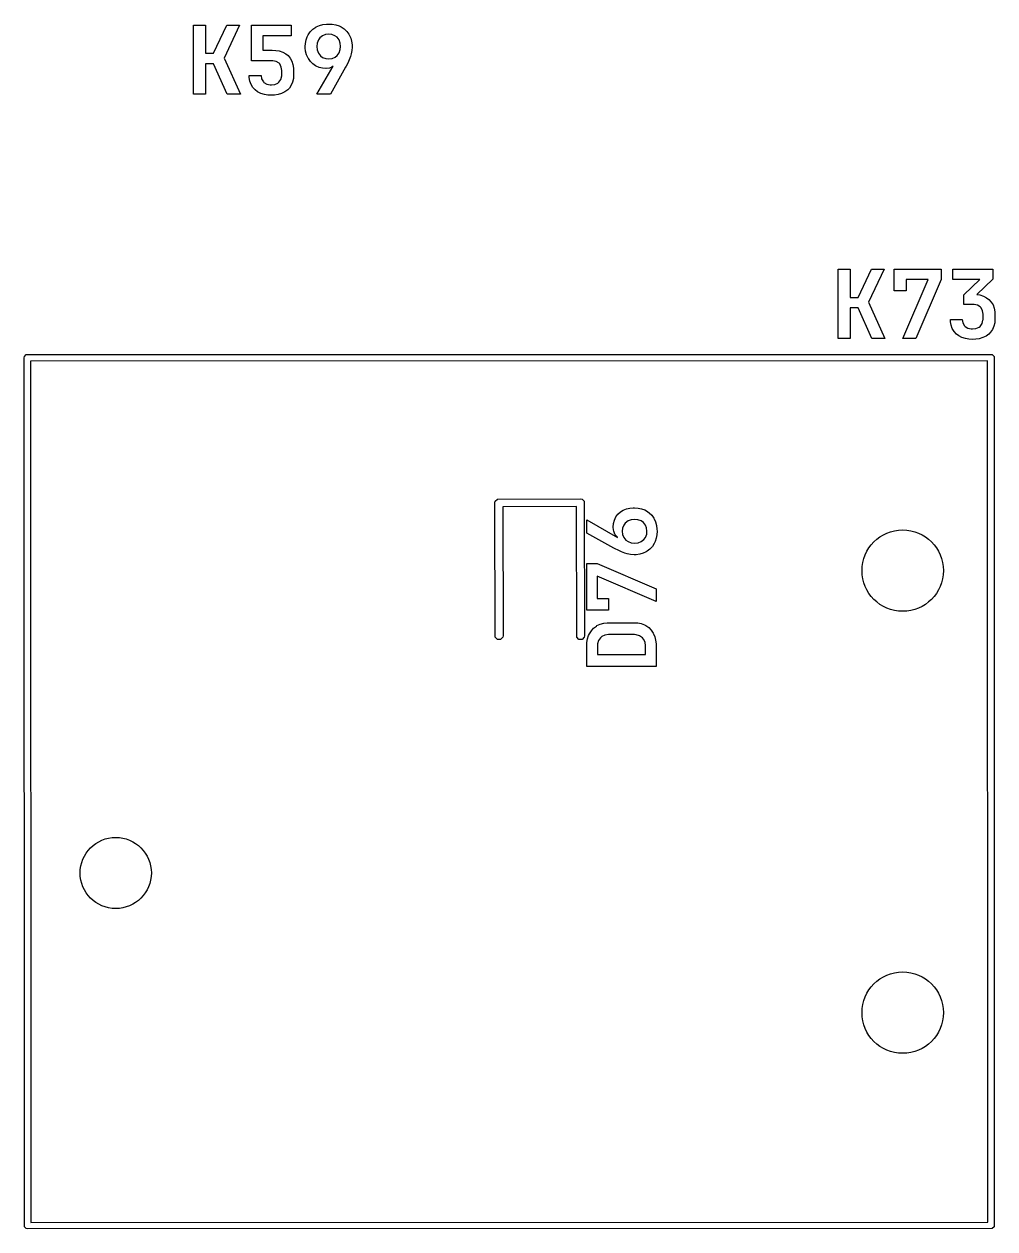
# Model space of a CAD drawing. Extents: x 0.7 to 11, y -6.1 to -1.6.
# Drawn here: x 4.15 to 4.713, y -5.774 to -5.074 of the extents above; entities that cross this region are included whole.
import ezdxf

# ---------------------------------------------------------------- set-up
doc = ezdxf.new("R2010")
doc.units = 0
doc.header["$MEASUREMENT"] = 0
doc.layers.add('BLACK', color=7, linetype='CONTINUOUS')

msp = doc.modelspace()

# ---------------------------------------------------------------- linework, layer by layer
at = {"layer": 'BLACK', "linetype": 'CONTINUOUS'}
for p, q in [((4.24795, -5.11476), (4.24795, -5.07453)), ((4.24795, -5.07453), (4.25484, -5.07453)), ((4.25484, -5.07453), (4.25484, -5.09094)), ((4.25957, -5.09094), (4.26721, -5.07453)), ((4.27467, -5.07453), (4.26563, -5.09371)), ((4.26721, -5.07453), (4.27467, -5.07453)), ((4.28156, -5.09522), (4.28156, -5.07453)), ((4.28156, -5.07453), (4.30451, -5.07453)), ((4.30451, -5.07453), (4.30451, -5.08075)), ((4.31442, -5.08017), (4.31561, -5.07846)), ((4.31561, -5.07846), (4.31707, -5.077)), ((4.31707, -5.077), (4.3188, -5.07581)), ((4.3188, -5.07581), (4.31917, -5.0756)), ((4.31917, -5.0756), (4.32098, -5.07481)), ((4.32098, -5.07481), (4.32295, -5.07428)), ((4.32295, -5.07428), (4.32508, -5.07401)), ((4.32508, -5.07401), (4.32634, -5.07397)), ((4.32634, -5.07397), (4.32835, -5.07408)), ((4.32835, -5.07408), (4.33045, -5.07444)), ((4.33045, -5.07444), (4.33238, -5.07507)), ((4.33238, -5.07507), (4.33356, -5.07564)), ((4.33356, -5.07564), (4.33533, -5.0768)), ((4.33533, -5.0768), (4.33684, -5.07823)), ((4.33684, -5.07823), (4.33807, -5.07991)), ((4.30451, -5.08075), (4.28809, -5.08075)), ((4.28809, -5.08075), (4.28813, -5.08916)), ((4.31275, -5.08699), (4.31285, -5.08517)), ((4.31285, -5.08517), (4.31322, -5.08315)), ((4.31322, -5.08315), (4.31385, -5.0813)), ((4.31385, -5.0813), (4.31442, -5.08017)), ((4.3197, -5.08507), (4.31951, -5.08699)), ((4.32037, -5.0832), (4.3197, -5.08507)), ((4.32125, -5.08194), (4.32037, -5.0832)), ((4.32277, -5.08072), (4.32125, -5.08194)), ((4.32444, -5.08006), (4.32277, -5.08072)), ((4.32637, -5.07984), (4.32444, -5.08006)), ((4.32809, -5.08001), (4.32637, -5.07984)), ((4.32998, -5.08072), (4.32809, -5.08001)), ((4.33118, -5.08163), (4.32998, -5.08072)), ((4.33236, -5.0832), (4.33118, -5.08163)), ((4.33302, -5.08507), (4.33236, -5.0832)), ((4.33321, -5.08699), (4.33302, -5.08507)), ((4.33807, -5.07991), (4.33829, -5.08028)), ((4.33829, -5.08028), (4.33911, -5.08205)), ((4.33911, -5.08205), (4.33966, -5.08397)), ((4.33966, -5.08397), (4.33994, -5.08607)), ((4.33994, -5.08607), (4.33998, -5.0873)), ((4.25484, -5.09094), (4.25957, -5.09094)), ((4.28813, -5.08916), (4.29355, -5.08916)), ((4.29355, -5.08916), (4.29568, -5.08926)), ((4.29568, -5.08926), (4.29763, -5.08959)), ((4.29763, -5.08959), (4.29966, -5.09024)), ((4.29966, -5.09024), (4.30143, -5.09119)), ((4.30143, -5.09119), (4.30274, -5.09223)), ((4.30274, -5.09223), (4.304, -5.0937)), ((4.31274, -5.08711), (4.31275, -5.08699)), ((4.31275, -5.0878), (4.31274, -5.08711)), ((4.31297, -5.08977), (4.31275, -5.0878)), ((4.3135, -5.0918), (4.31297, -5.08977)), ((4.31436, -5.09367), (4.3135, -5.0918)), ((4.31951, -5.08699), (4.3197, -5.08892)), ((4.3197, -5.08892), (4.32037, -5.0908)), ((4.32037, -5.0908), (4.32155, -5.09239)), ((4.32155, -5.09239), (4.32277, -5.09332)), ((4.32277, -5.09332), (4.32467, -5.09404)), ((4.32835, -5.09398), (4.33019, -5.09319)), ((4.33019, -5.09319), (4.33134, -5.09223)), ((4.33134, -5.09223), (4.33248, -5.09057)), ((4.33248, -5.09057), (4.33306, -5.08873)), ((4.33306, -5.08873), (4.33321, -5.08699)), ((4.33895, -5.09273), (4.33824, -5.09465)), ((4.3394, -5.09125), (4.33895, -5.09273)), ((4.33981, -5.08935), (4.3394, -5.09125)), ((4.33998, -5.0873), (4.33981, -5.08935)), ((4.25954, -5.09696), (4.25484, -5.09696)), ((4.25484, -5.09696), (4.25484, -5.11476)), ((4.26745, -5.11476), (4.25954, -5.09696)), ((4.26563, -5.09371), (4.27509, -5.11476)), ((4.29324, -5.09522), (4.28156, -5.09522)), ((4.29391, -5.09525), (4.29324, -5.09522)), ((4.29583, -5.09565), (4.29391, -5.09525)), ((4.29755, -5.09672), (4.29583, -5.09565)), ((4.29791, -5.09712), (4.29755, -5.09672)), ((4.29883, -5.09892), (4.29791, -5.09712)), ((4.29909, -5.10091), (4.29883, -5.09892)), ((4.304, -5.0937), (4.30496, -5.09541)), ((4.30496, -5.09541), (4.3056, -5.09736)), ((4.3056, -5.09736), (4.30593, -5.09955)), ((4.30593, -5.09955), (4.30598, -5.10091)), ((4.31456, -5.09402), (4.31436, -5.09367)), ((4.31572, -5.09563), (4.31456, -5.09402)), ((4.3171, -5.09699), (4.31572, -5.09563)), ((4.31868, -5.09812), (4.3171, -5.09699)), ((4.31903, -5.09831), (4.31868, -5.09812)), ((4.32081, -5.09909), (4.31903, -5.09831)), ((4.31944, -5.11476), (4.32889, -5.09849)), ((4.32271, -5.09956), (4.32081, -5.09909)), ((4.32472, -5.09971), (4.32271, -5.09956)), ((4.32467, -5.09404), (4.32637, -5.09421)), ((4.32488, -5.09971), (4.32472, -5.09971)), ((4.32682, -5.09952), (4.32488, -5.09971)), ((4.32637, -5.09421), (4.32835, -5.09398)), ((4.32813, -5.09899), (4.32682, -5.09952)), ((4.33617, -5.09896), (4.32746, -5.11476)), ((4.32889, -5.09849), (4.32813, -5.09899)), ((4.33649, -5.09837), (4.33617, -5.09896)), ((4.33739, -5.09659), (4.33649, -5.09837)), ((4.33824, -5.09465), (4.33739, -5.09659)), ((4.28024, -5.10505), (4.28018, -5.10374)), ((4.28018, -5.10374), (4.28708, -5.10374)), ((4.2806, -5.10716), (4.28024, -5.10505)), ((4.28129, -5.10905), (4.2806, -5.10716)), ((4.28708, -5.10374), (4.28739, -5.10578)), ((4.28739, -5.10578), (4.28843, -5.10751)), ((4.29751, -5.10777), (4.29864, -5.10609)), ((4.29864, -5.10609), (4.29907, -5.10407)), ((4.29907, -5.10407), (4.29909, -5.10358)), ((4.29909, -5.10358), (4.29909, -5.10091)), ((4.30586, -5.10554), (4.30541, -5.10762)), ((4.30598, -5.10358), (4.30586, -5.10554)), ((4.30598, -5.10091), (4.30598, -5.10358)), ((4.28232, -5.11074), (4.28129, -5.10905)), ((4.28369, -5.11221), (4.28232, -5.11074)), ((4.28509, -5.11326), (4.28369, -5.11221)), ((4.28694, -5.11422), (4.28509, -5.11326)), ((4.28902, -5.11488), (4.28694, -5.11422)), ((4.28843, -5.10751), (4.28873, -5.1078)), ((4.28873, -5.1078), (4.29039, -5.10882)), ((4.29039, -5.10882), (4.29231, -5.10926)), ((4.29231, -5.10926), (4.29314, -5.10929)), ((4.29314, -5.10929), (4.29506, -5.10908)), ((4.29506, -5.10908), (4.29688, -5.10829)), ((4.29688, -5.10829), (4.29751, -5.10777)), ((4.29904, -5.11432), (4.29693, -5.11494)), ((4.30091, -5.11339), (4.29904, -5.11432)), ((4.30254, -5.11217), (4.30091, -5.11339)), ((4.30353, -5.11113), (4.30254, -5.11217)), ((4.30464, -5.10949), (4.30353, -5.11113)), ((4.30541, -5.10762), (4.30464, -5.10949)), ((4.25484, -5.11476), (4.24795, -5.11476)), ((4.27509, -5.11476), (4.26745, -5.11476)), ((4.29099, -5.1152), (4.28902, -5.11488)), ((4.29312, -5.11531), (4.29099, -5.1152)), ((4.29493, -5.11524), (4.29312, -5.11531)), ((4.29693, -5.11494), (4.29493, -5.11524)), ((4.32746, -5.11476), (4.31944, -5.11476)), ((4.62196, -5.2565), (4.62196, -5.21626)), ((4.62196, -5.21626), (4.62886, -5.21626)), ((4.62886, -5.21626), (4.62886, -5.23267)), ((4.63359, -5.23267), (4.64123, -5.21626)), ((4.64869, -5.21626), (4.63965, -5.23544)), ((4.64123, -5.21626), (4.64869, -5.21626)), ((4.65451, -5.2289), (4.65451, -5.21626)), ((4.65451, -5.21626), (4.68167, -5.21626)), ((4.68167, -5.21626), (4.68167, -5.22234)), ((4.68855, -5.22233), (4.68855, -5.21626)), ((4.68855, -5.21626), (4.7118, -5.21626)), ((4.7118, -5.21626), (4.7118, -5.22208)), ((4.65953, -5.2565), (4.67426, -5.22233)), ((4.67426, -5.22233), (4.66141, -5.22233)), ((4.66141, -5.22233), (4.66141, -5.2289)), ((4.68167, -5.22234), (4.66706, -5.2565)), ((4.70424, -5.22233), (4.68855, -5.22233)), ((4.69499, -5.23119), (4.70424, -5.22233)), ((4.7118, -5.22208), (4.70253, -5.23098)), ((4.62886, -5.23267), (4.63359, -5.23267)), ((4.66141, -5.2289), (4.65451, -5.2289)), ((4.69499, -5.23672), (4.69499, -5.23119)), ((4.70253, -5.23098), (4.70418, -5.23126)), ((4.70418, -5.23126), (4.70625, -5.23192)), ((4.70625, -5.23192), (4.70809, -5.23288)), ((4.70809, -5.23288), (4.70947, -5.23394)), ((4.63355, -5.2387), (4.62886, -5.2387)), ((4.62886, -5.2387), (4.62886, -5.2565)), ((4.64147, -5.2565), (4.63355, -5.2387)), ((4.63965, -5.23544), (4.64911, -5.2565)), ((4.70002, -5.23672), (4.69499, -5.23672)), ((4.70087, -5.23675), (4.70002, -5.23672)), ((4.7028, -5.2372), (4.70087, -5.23675)), ((4.70443, -5.23825), (4.7028, -5.2372)), ((4.70489, -5.23875), (4.70443, -5.23825)), ((4.70576, -5.24046), (4.70489, -5.23875)), ((4.70947, -5.23394), (4.71081, -5.23541)), ((4.71081, -5.23541), (4.71183, -5.23709)), ((4.71183, -5.23709), (4.71251, -5.239)), ((4.71251, -5.239), (4.71287, -5.24112)), ((4.68718, -5.24678), (4.68712, -5.24548)), ((4.68712, -5.24548), (4.69402, -5.24548)), ((4.68753, -5.24889), (4.68718, -5.24678)), ((4.69402, -5.24548), (4.69433, -5.24751)), ((4.70557, -5.2479), (4.70601, -5.24595)), ((4.70603, -5.24246), (4.70576, -5.24046)), ((4.70601, -5.24595), (4.70603, -5.24548)), ((4.70603, -5.24548), (4.70603, -5.24246)), ((4.71292, -5.24548), (4.7128, -5.2474)), ((4.71287, -5.24112), (4.71292, -5.24243)), ((4.71292, -5.24243), (4.71292, -5.24548)), ((4.68822, -5.25079), (4.68753, -5.24889)), ((4.68924, -5.25247), (4.68822, -5.25079)), ((4.69059, -5.25394), (4.68924, -5.25247)), ((4.69198, -5.25499), (4.69059, -5.25394)), ((4.69433, -5.24751), (4.69534, -5.24924)), ((4.69534, -5.24924), (4.69563, -5.24953)), ((4.69563, -5.24953), (4.69727, -5.25055)), ((4.69727, -5.25055), (4.69918, -5.25099)), ((4.69918, -5.25099), (4.70002, -5.25102)), ((4.70002, -5.25102), (4.70195, -5.25082)), ((4.70195, -5.25082), (4.70378, -5.25004)), ((4.70378, -5.25004), (4.70442, -5.24953)), ((4.70442, -5.24953), (4.70557, -5.2479)), ((4.70945, -5.25394), (4.70781, -5.25515)), ((4.71045, -5.25291), (4.70945, -5.25394)), ((4.71157, -5.25129), (4.71045, -5.25291)), ((4.71235, -5.24945), (4.71157, -5.25129)), ((4.7128, -5.2474), (4.71235, -5.24945)), ((4.62886, -5.2565), (4.62196, -5.2565)), ((4.64911, -5.2565), (4.64147, -5.2565)), ((4.66706, -5.2565), (4.65953, -5.2565)), ((4.69382, -5.25595), (4.69198, -5.25499)), ((4.6959, -5.25661), (4.69382, -5.25595)), ((4.69786, -5.25693), (4.6959, -5.25661)), ((4.7, -5.25704), (4.69786, -5.25693)), ((4.70181, -5.25697), (4.7, -5.25704)), ((4.70381, -5.25668), (4.70181, -5.25697)), ((4.70593, -5.25606), (4.70381, -5.25668)), ((4.70781, -5.25515), (4.70593, -5.25606)), ((4.14961, -5.26772), (4.14976, -5.26696)), ((4.14976, -5.77241), (4.14961, -5.26772)), ((4.14976, -5.26696), (4.15082, -5.2659)), ((4.15082, -5.2659), (4.71063, -5.26575)), ((4.71063, -5.26575), (4.71138, -5.2659)), ((4.71138, -5.2659), (4.71245, -5.26696)), ((4.71245, -5.26696), (4.7126, -5.77165)), ((4.70866, -5.26954), (4.15339, -5.26968)), ((4.15339, -5.26968), (4.15354, -5.76983)), ((4.70881, -5.76969), (4.70866, -5.26954)), ((4.42283, -5.35197), (4.42301, -5.35106)), ((4.42301, -5.43004), (4.42283, -5.35197)), ((4.42301, -5.35106), (4.42429, -5.34979)), ((4.42429, -5.34979), (4.47244, -5.34961)), ((4.47244, -5.34961), (4.47334, -5.34979)), ((4.47334, -5.34979), (4.47462, -5.35106)), ((4.47462, -5.35106), (4.4748, -5.42913)), ((4.47008, -5.35416), (4.42739, -5.35432)), ((4.42739, -5.35432), (4.42756, -5.42913)), ((4.47026, -5.43004), (4.47008, -5.35416)), ((4.493, -5.36015), (4.49419, -5.35857)), ((4.49419, -5.35857), (4.49568, -5.35726)), ((4.49568, -5.35726), (4.49728, -5.35628)), ((4.49728, -5.35628), (4.49909, -5.35555)), ((4.49909, -5.35555), (4.5011, -5.35509)), ((4.5011, -5.35509), (4.50307, -5.35491)), ((4.50307, -5.35491), (4.50376, -5.3549)), ((4.50376, -5.3549), (4.50591, -5.35503)), ((4.50591, -5.35503), (4.5079, -5.35543)), ((4.5079, -5.35543), (4.50973, -5.3561)), ((4.50973, -5.3561), (4.51068, -5.35659)), ((4.51068, -5.35659), (4.5124, -5.35778)), ((4.5124, -5.35778), (4.51386, -5.35922)), ((4.51386, -5.35922), (4.51506, -5.36094)), ((4.47611, -5.36961), (4.47611, -5.36181)), ((4.47611, -5.36181), (4.49384, -5.37215)), ((4.49147, -5.36602), (4.49162, -5.36399)), ((4.4916, -5.36762), (4.49147, -5.36602)), ((4.49162, -5.36399), (4.49213, -5.36196)), ((4.49213, -5.36196), (4.493, -5.36015)), ((4.49755, -5.3649), (4.49683, -5.36679)), ((4.49847, -5.3637), (4.49755, -5.3649)), ((4.50007, -5.36252), (4.49847, -5.3637)), ((4.50195, -5.36186), (4.50007, -5.36252)), ((4.50388, -5.36167), (4.50195, -5.36186)), ((4.50577, -5.36186), (4.50388, -5.36167)), ((4.50765, -5.36252), (4.50577, -5.36186)), ((4.50893, -5.3634), (4.50765, -5.36252)), ((4.51016, -5.3649), (4.50893, -5.3634)), ((4.51081, -5.36656), (4.51016, -5.3649)), ((4.51506, -5.36094), (4.51527, -5.36131)), ((4.51527, -5.36131), (4.51605, -5.36311)), ((4.51605, -5.36311), (4.51658, -5.36508)), ((4.51658, -5.36508), (4.51685, -5.36723)), ((4.4919, -5.37831), (4.47611, -5.36961)), ((4.49185, -5.36852), (4.4916, -5.36762)), ((4.49214, -5.36951), (4.49185, -5.36852)), ((4.49265, -5.3705), (4.49214, -5.36951)), ((4.49398, -5.37193), (4.49265, -5.3705)), ((4.49384, -5.37215), (4.49398, -5.37193)), ((4.49683, -5.36679), (4.49665, -5.36852)), ((4.49665, -5.36852), (4.49688, -5.37044)), ((4.49688, -5.37044), (4.49755, -5.37211)), ((4.49755, -5.37211), (4.49879, -5.37363)), ((4.50924, -5.37333), (4.51016, -5.37211)), ((4.51016, -5.37211), (4.51086, -5.37021)), ((4.51103, -5.36852), (4.51081, -5.36656)), ((4.51086, -5.37021), (4.51103, -5.36852)), ((4.51642, -5.37258), (4.51579, -5.3745)), ((4.51678, -5.37049), (4.51642, -5.37258)), ((4.51689, -5.3685), (4.51678, -5.37049)), ((4.51685, -5.36723), (4.51689, -5.3685)), ((4.4925, -5.37864), (4.4919, -5.37831)), ((4.49428, -5.37954), (4.4925, -5.37864)), ((4.49622, -5.38041), (4.49428, -5.37954)), ((4.49879, -5.37363), (4.50007, -5.37452)), ((4.50007, -5.37452), (4.50195, -5.37518)), ((4.50195, -5.37518), (4.50388, -5.37537)), ((4.50388, -5.37537), (4.50589, -5.37516)), ((4.50589, -5.37516), (4.50765, -5.37452)), ((4.50765, -5.37452), (4.50924, -5.37333)), ((4.51113, -5.38013), (4.51058, -5.38046)), ((4.51279, -5.37885), (4.51113, -5.38013)), ((4.51419, -5.37731), (4.51279, -5.37885)), ((4.51523, -5.37569), (4.51419, -5.37731)), ((4.51579, -5.3745), (4.51523, -5.37569)), ((4.47611, -5.41438), (4.47611, -5.38723)), ((4.47611, -5.38723), (4.48218, -5.38723)), ((4.48218, -5.38723), (4.51634, -5.40183)), ((4.49813, -5.38112), (4.49622, -5.38041)), ((4.4996, -5.38157), (4.49813, -5.38112)), ((4.5015, -5.38197), (4.4996, -5.38157)), ((4.50356, -5.38214), (4.5015, -5.38197)), ((4.50479, -5.3821), (4.50356, -5.38214)), ((4.50689, -5.38182), (4.50479, -5.3821)), ((4.50881, -5.38127), (4.50689, -5.38182)), ((4.51058, -5.38046), (4.50881, -5.38127)), ((4.51634, -5.40936), (4.48217, -5.39464)), ((4.48217, -5.39464), (4.48217, -5.40749)), ((4.48217, -5.40749), (4.48874, -5.40749)), ((4.48874, -5.40749), (4.48874, -5.41438)), ((4.51634, -5.40183), (4.51634, -5.40936)), ((4.48874, -5.41438), (4.47611, -5.41438)), ((4.48388, -5.42241), (4.48593, -5.42186)), ((4.48593, -5.42186), (4.48795, -5.42164)), ((4.48795, -5.42164), (4.48865, -5.42162)), ((4.48865, -5.42162), (4.50373, -5.42162)), ((4.50373, -5.42162), (4.50579, -5.42176)), ((4.50579, -5.42176), (4.5077, -5.42215)), ((4.5077, -5.42215), (4.50964, -5.4229)), ((4.42756, -5.42913), (4.42738, -5.43004)), ((4.4748, -5.42913), (4.47462, -5.43004)), ((4.47655, -5.43101), (4.47713, -5.42912)), ((4.47713, -5.42912), (4.47766, -5.42796)), ((4.47766, -5.42796), (4.47876, -5.42622)), ((4.47876, -5.42622), (4.48009, -5.42473)), ((4.48009, -5.42473), (4.48168, -5.42351)), ((4.48168, -5.42351), (4.48203, -5.4233)), ((4.48203, -5.4233), (4.48388, -5.42241)), ((4.48664, -5.42877), (4.48483, -5.4296)), ((4.48865, -5.42852), (4.48664, -5.42877)), ((4.50373, -5.42852), (4.48865, -5.42852)), ((4.50479, -5.42858), (4.50373, -5.42852)), ((4.50679, -5.42915), (4.50479, -5.42858)), ((4.50841, -5.4303), (4.50679, -5.42915)), ((4.50964, -5.4229), (4.51037, -5.4233)), ((4.51037, -5.4233), (4.51202, -5.42447)), ((4.51202, -5.42447), (4.51342, -5.4259)), ((4.51342, -5.4259), (4.51457, -5.42759)), ((4.51457, -5.42759), (4.51477, -5.42796)), ((4.51477, -5.42796), (4.51553, -5.42973)), ((4.42429, -5.43132), (4.42301, -5.43004)), ((4.4261, -5.43132), (4.42429, -5.43132)), ((4.42738, -5.43004), (4.4261, -5.43132)), ((4.47154, -5.43132), (4.47026, -5.43004)), ((4.47334, -5.43132), (4.47154, -5.43132)), ((4.47462, -5.43004), (4.47334, -5.43132)), ((4.47611, -5.43504), (4.4762, -5.43307)), ((4.47611, -5.447), (4.47611, -5.43504)), ((4.4762, -5.43307), (4.47655, -5.43101)), ((4.48237, -5.4338), (4.48229, -5.43504)), ((4.48229, -5.43504), (4.48229, -5.44011)), ((4.4829, -5.43194), (4.48237, -5.4338)), ((4.48402, -5.4303), (4.4829, -5.43194)), ((4.48483, -5.4296), (4.48402, -5.4303)), ((4.50909, -5.43113), (4.50841, -5.4303)), ((4.50991, -5.43298), (4.50909, -5.43113)), ((4.51016, -5.43504), (4.50991, -5.43298)), ((4.51016, -5.44011), (4.51016, -5.43504)), ((4.51553, -5.42973), (4.51604, -5.43168)), ((4.51604, -5.43168), (4.5163, -5.43379)), ((4.5163, -5.43379), (4.51634, -5.43504)), ((4.51634, -5.43504), (4.51634, -5.447)), ((4.48229, -5.44011), (4.51016, -5.44011)), ((4.51634, -5.447), (4.47611, -5.447)), ((4.15354, -5.76983), (4.70881, -5.76969)), ((4.7126, -5.77165), (4.71245, -5.77241)), ((4.15082, -5.77347), (4.14976, -5.77241)), ((4.15157, -5.77362), (4.15082, -5.77347)), ((4.71138, -5.77347), (4.15157, -5.77362)), ((4.71245, -5.77241), (4.71138, -5.77347))]:
    msp.add_line(p, q, dxfattribs=at)
at = {"layer": 'BLACK'}
for centre, radius in [((4.65945, -5.39134), 0.02362), ((4.20276, -5.56693), 0.02067), ((4.65945, -5.64803), 0.02362)]:
    msp.add_circle(centre, radius, dxfattribs=at)

doc.saveas('drawing.dxf')
